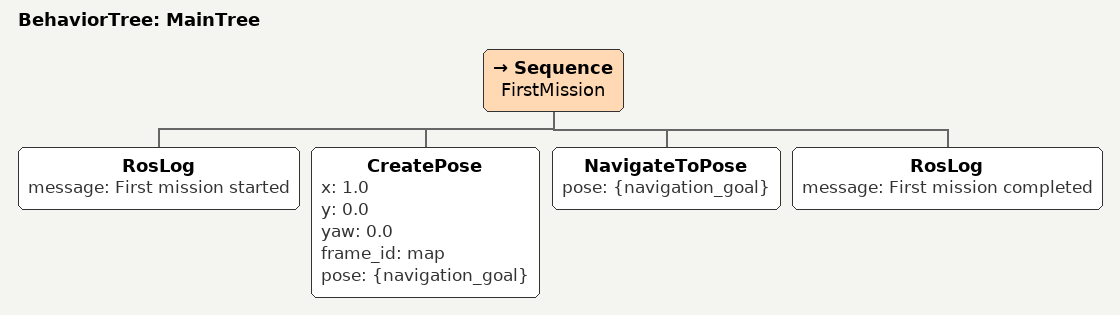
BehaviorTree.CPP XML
<?xml version="1.0"?>

<root BTCPP_format="4" main_tree_to_execute="MainTree">
  <BehaviorTree ID="MainTree">
    <Sequence name="FirstMission">

      <RosLog message="First mission started"/>

      <CreatePose
        x="1.0"
        y="0.0"
        yaw="0.0"
        frame_id="map"
        pose="{navigation_goal}"/>

      <NavigateToPose pose="{navigation_goal}"/>

      <RosLog message="First mission completed"/>

    </Sequence>
  </BehaviorTree>
</root>
